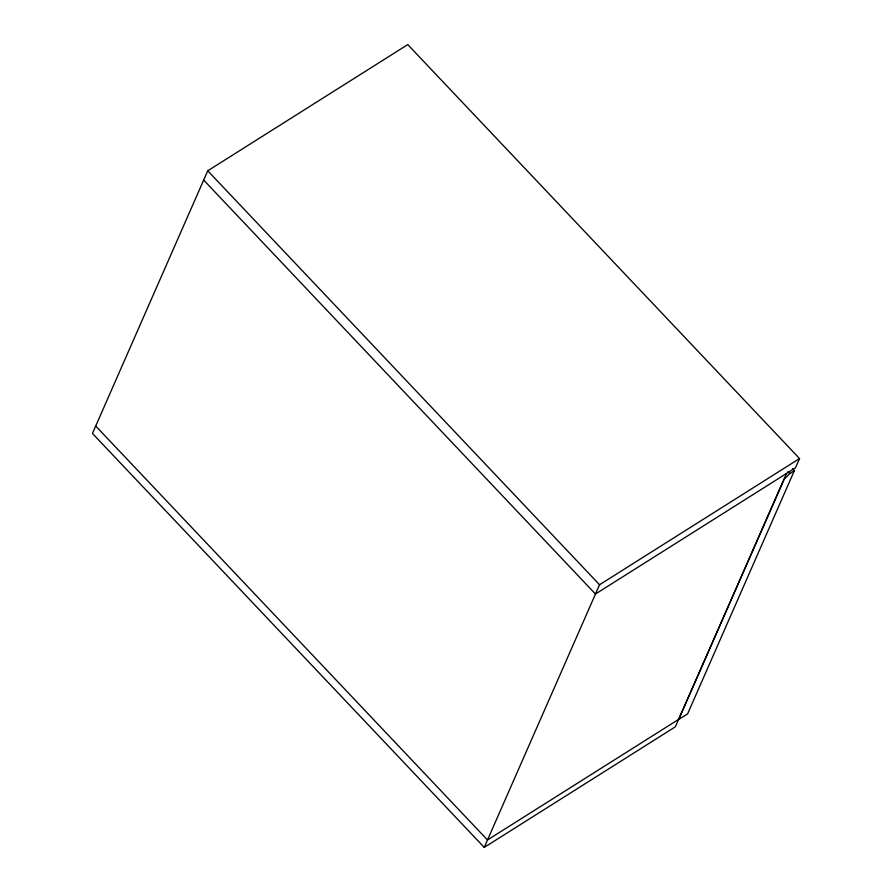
<?xml version="1.0" encoding="UTF-8"?>
<svg xmlns="http://www.w3.org/2000/svg" width="892" height="892" viewBox="0 0 892 892"><rect width="100%" height="100%" fill="white"/><g stroke="black" fill="none" stroke-linecap="round" stroke-linejoin="round"><path stroke-width="1.34" d="M203.677 180.084L595.466 594.027L795.474 467.832L799.544 458.555L407.755 44.6L207.747 170.796L92.456 433.445L484.245 847.4L675.311 726.846L786.532 473.474M484.245 847.4L599.547 584.751L799.544 458.555M794.348 470.72L687.609 713.89L678.667 719.532L784.191 479.149L789.877 473.541L794.348 470.72L792.442 468.701M678.567 719.42L487.511 839.974L95.712 426.019M787.971 471.522L789.877 473.541M207.747 170.796L599.547 584.751"/></g></svg>
